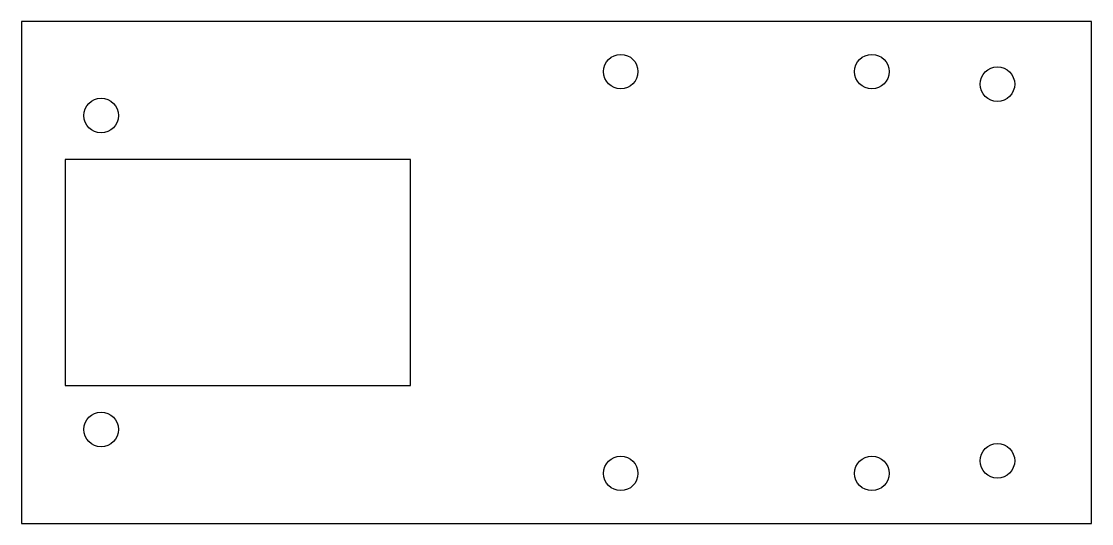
# Model space of a CAD drawing. Header units: millimetres. Extents: x -70 to 100, y -40 to 40.
import ezdxf

# ---------------------------------------------------------------- set-up
doc = ezdxf.new("R2010")
doc.units = ezdxf.units.MM

msp = doc.modelspace()

# ---------------------------------------------------------------- linework, layer by layer
at = {"layer": 'CUT'}
for points in [[(-70.459, -40), (100, -40), (100, 40), (-70.459, 40)], [(-63.5, -18), (-8.5, -18), (-8.5, 18), (-63.5, 18)]]:
    msp.add_lwpolyline(points, close=True, dxfattribs=at)
at = {"layer": 'DRILL'}
for centre in [(25, 32), (65, 32), (85, 30), (-57.759, 25), (-57.759, -25), (85, -30), (25, -32), (65, -32)]:
    msp.add_circle(centre, 2.75, dxfattribs=at)

doc.saveas('drawing.dxf')
